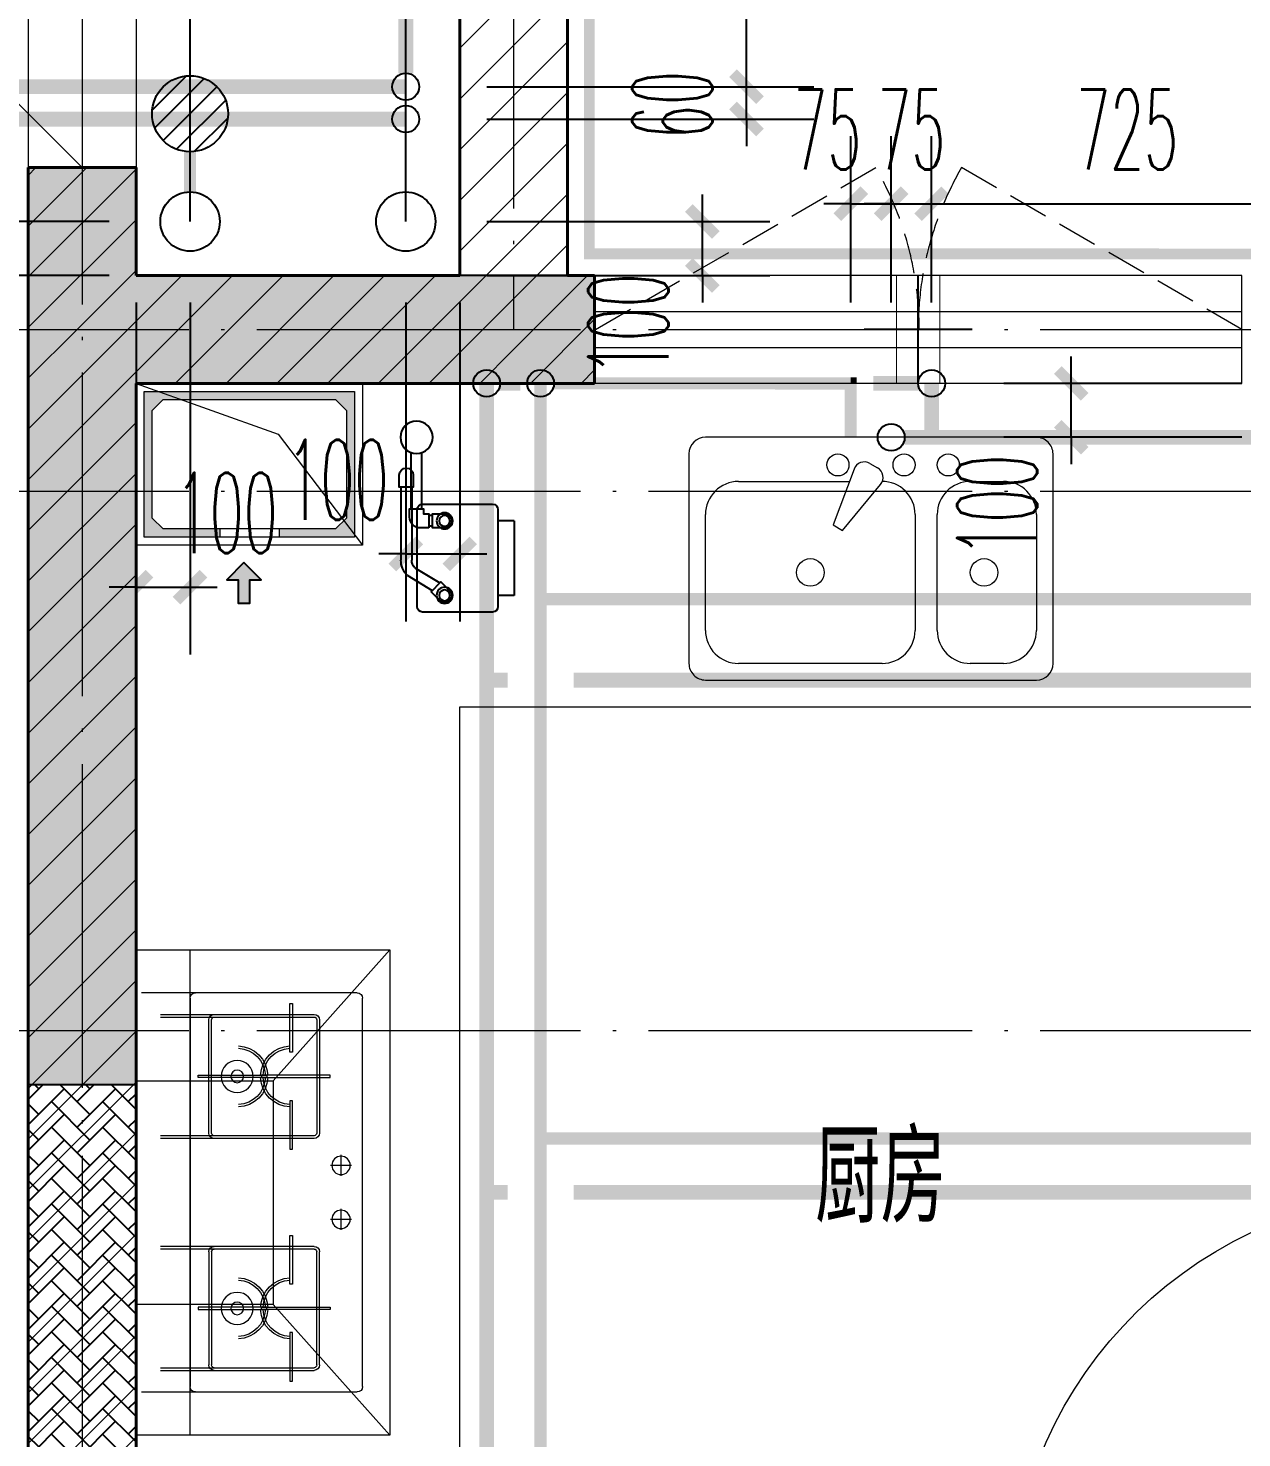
# Model space of a CAD drawing. Extents: x 27938 to 650306, y -92720 to 1524912.
# Drawn here: x 287117 to 289367, y 112251 to 114864 of the extents above; entities that cross this region are included whole.
import ezdxf

# ---------------------------------------------------------------- set-up
doc = ezdxf.new("R2010")
doc.units = 0
doc.header["$LTSCALE"] = 1000
doc.header["$MEASUREMENT"] = 0
doc.linetypes.add('DASH', pattern=[0.35, 0.25, -0.1])
doc.linetypes.add('DOTE', pattern=[2.4200000000000004, 2, -0.2, 0.02, -0.2])
for name, color, linetype in [('AH-FURNITURE', 1, 'Continuous'), ('COLUMN', 9, 'Continuous'), ('DIM_不分区消火栓', 3, 'Continuous'), ('DIM_管井排水', 3, 'Continuous'), ('EQUIP_地漏', 7, 'Continuous'), ('EQUIP_污水', 7, 'Continuous'), ('PIPE-热给水', 5, 'RJ1'), ('PIPE-管井排水', 210, 'GF'), ('PIPE-给水', 3, 'J1'), ('PIPE-餐饮排水', 41, 'P'), ('PUB_TEXT', 4, 'Continuous'), ('TWT_DIM', 3, 'Continuous'), ('VPIPE-不分区消火栓', 1, 'X'), ('VPIPE-热给水', 5, 'RJ1'), ('VPIPE-管井排水', 210, 'GF'), ('VPIPE-给水', 3, 'TG_J'), ('保温', 6, 'Continuous'), ('建筑-排气道', 9, 'Continuous'), ('机电标识类', 1, 'Continuous')]:
    doc.layers.add(name, color=color, linetype=linetype)
for name, color, linetype, lineweight in [('DOTE', 19, 'DOTE', 9), ('LVTRY', 1, 'Continuous', 13), ('PUB_HATCH', 8, 'Continuous', 9), ('WALL', 9, 'Continuous', 40), ('WINDOW', 8, 'Continuous', 15), ('平面-空调室内机', 176, 'Continuous', 9), ('空调', 76, 'Continuous', 13), ('立面-洞口示意', 152, 'Continuous', 13)]:
    doc.layers.add(name, color=color, linetype=linetype, lineweight=lineweight)
doc.styles.add('_TCH_DIM_T3', font='SIMPLEX.shx', dxfattribs={"width": 0.4941176470588236, "bigfont": 'GBCBIG.shx'})
doc.styles.add('DIM_FONT', font='SIMPLEX.shx', dxfattribs={"width": 0.56})
doc.styles.get("Standard").update_dxf_attribs({"font": 'gbenor.shx', "bigfont": 'gbcbig.shx'})
doc.styles.add('TG_LINETYPE', font='SIMPLEX', dxfattribs={"width": 0.8, "height": 3, "bigfont": 'HZTXT'})
doc.linetypes.add('GF', pattern='A,3,-0.2,["GF",Standard,S=0.25,R=0,X=-0.1,Y=-0.115],-0.35', length=3.55)
doc.linetypes.add('J1', pattern='A,3,-0.2,["J1",Standard,S=0.25,R=0,X=-0.1,Y=-0.115],-0.35', length=3.55)
doc.linetypes.add('P', pattern='A,3,-0.2,["P",Standard,S=0.25,R=0,X=-0.1,Y=-0.115],-0.2', length=3.4)
doc.linetypes.add('RJ1', pattern='A,3,-0.2,["RJ1",Standard,S=0.25,R=0,X=-0.1,Y=-0.115],-0.5', length=3.7)
doc.linetypes.add('TG_J', pattern='A,2,-0.22,["J",TG_LINETYPE,S=0.1,R=0,X=-0.18,Y=-0.15],0', length=2.22)
doc.linetypes.add('X', pattern='A,3,-0.2,["X",Standard,S=0.25,R=0,X=-0.1,Y=-0.115],-0.25', length=3.45)
doc.dimstyles.new('_TWT_ARCH&&50', dxfattribs={"dimtxt": 148.75, "dimasz": 50, "dimexe": 125, "dimexo": 150, "dimgap": 63.12500000000001, "dimtad": 1, "dimdec": 0, "dimzin": 0, "dimdsep": 46, "dimtxsty": '_TCH_DIM_T3', "dimblk": 'ARCHTICK', "dimcen": 0.09, "dimclrt": 7, "dimazin": 2, "dimtfac": 1, "dimtdec": 0, "dimtix": 1, "dimtmove": 2, "dimatfit": 3, "dimfxl": 1, "dimtolj": 1, "dimtzin": 0, "dimarcsym": 0})
pattern_1 = [(45, (0, 47.75), (-47.02260094890541, 47.02260094890542), [])]

# ---------------------------------------------------------------- blocks, each defined once
blk = doc.blocks.new('FGDGDRGSDGDG')
at = {"layer": 'DOTE', "linetype": 'DOTE', "ltscale": 0.3}
for p, q in [((505282.4698867749, 529998.4609255956), (505282.4698867745, 522348.4609178717)), ((506082.4698867662, 527998.4609255956), (506082.4698867661, 526448.4609255957)), ((488182.4698887547, 526448.4609255956), (546982.4698887588, 526448.4609255956)), ((488182.4698887547, 526148.4609255956), (546982.4698887588, 526148.4609255956)), ((488182.4698887547, 525148.4609178718), (546982.4698887588, 525148.4609178716))]:
    blk.add_line(p, q, dxfattribs=at)
blk = doc.blocks.new('rtyg7uyhg')
at = {"layer": 'LVTRY', "color": 0}
for p, q in [((194234.6213208837, 45488.79502889935), (193620.9849572473, 45488.79513816872)), ((193590.3031336021, 45458.1133254503), (193590.3030643982, 45069.47696181395)), ((194265.3030643982, 45069.47684161765), (194265.3031336021, 45458.113205254)), ((193896.3984467548, 45429.87059594441), (193857.5823896687, 45326.26016876537)), ((193925.7802168131, 45440.40881343969), (193940.0533153456, 45432.16822680717)), ((193682.3485790417, 45406.97694542356), (193887.8216881326, 45406.97690883528)), ((193875.2965560293, 45316.03289288385), (193945.6178257855, 45401.45376218002)), ((194111.8940335871, 45406.97686893496), (194173.2576699507, 45406.97685800815)), ((193620.9848935069, 45130.84059271414), (193620.9849317512, 45345.61331998683)), ((194009.6212953876, 45345.61325078298), (194009.6212571432, 45130.84052351015)), ((194050.5303480524, 45130.84051622554), (194050.5303862967, 45345.61324349836)), ((194234.6212953876, 45345.61321071758), (194234.6212571432, 45130.84048344476)), ((193857.5823896687, 45326.26016876537), (193875.2965560293, 45316.03289288385)), ((193948.2576098526, 45069.47689807355), (193682.3485189436, 45069.47694542356)), ((194173.2576098526, 45069.47685800816), (194111.893973489, 45069.47686893508)), ((193620.9848771165, 45038.79513816872), (194234.621240753, 45038.79502889935))]:
    blk.add_line(p, q, dxfattribs=at)
for centre, radius in [((193866.4394935961, 45437.65873082454), 20.45454545454545), ((193989.1667663234, 45437.6587089707), 20.45454545454545), ((194070.9849481416, 45437.65869440146), 20.45454545454545), ((193815.3030944472, 45238.22692174855), 25.56818181818182), ((194137.4621853563, 45238.2268643822), 25.56818181818182)]:
    blk.add_circle(centre, radius, dxfattribs=at)
for centre, radius, start, end in [((193620.9849517839, 45458.11331998683), 30.68181818181818, 89.99998979807194, 179.9999897972382), ((194234.6213154203, 45458.11321071746), 30.68181818181818, 359.9999897972382, 89.99998979807194), ((193915.5529409315, 45422.69466753349), 20.45454545454545, 59.99998980057491, 159.4623117970261), ((193929.8260394641, 45414.45408090108), 20.45454545454545, 320.5376677968172, 59.99998980057491), ((193682.3485681149, 45345.61330905991), 61.36363636363636, 89.99998979807194, 179.9999897972382), ((193948.2576590239, 45345.6132617099), 61.36363636363636, 359.9999897972382, 89.99998979807194), ((194111.8940226603, 45345.61323257144), 61.36363636363636, 89.99998979807194, 179.9999897972382), ((194173.2576590239, 45345.6132216445), 61.36363636363636, 359.9999897972382, 89.99998979807194), ((193682.3485298705, 45130.84058178721), 61.36363636363636, 179.9999897972382, 269.9999897980719), ((193948.2576207797, 45130.8405344372), 61.36363636363636, 269.9999897980719, 359.9999897972382), ((194111.893984416, 45130.84050529861), 61.36363636363636, 179.9999897972382, 269.9999897980719), ((194173.2576207797, 45130.84049437181), 61.36363636363636, 269.9999897980719, 359.9999897972382), ((193620.9848825799, 45069.47695635049), 30.68181818181818, 179.9999897972382, 269.9999897980719), ((194234.6212462163, 45069.47684708112), 30.68181818181818, 269.9999897980719, 359.9999897972382)]:
    blk.add_arc(centre, radius, start, end, dxfattribs=at)
at = {"layer": 'LVTRY', "color": 0, "style": 'DIM_FONT', "width": 0.8, "flags": 9}
for tag in ['XSIZE', 'YSIZE']:
    blk.add_attdef(tag, (193927.8031388824, 45487.7665121054), '', height=0.5, rotation=89.99998979807198, dxfattribs=at)
blk = doc.blocks.new('A$C60D053AF')
at = {"layer": 'AH-FURNITURE', "color": 0}
for p, q in [((192.50000075961, -70.99998518347275), (327.5735938884318, -70.99998518347275)), ((232.5000007597264, -89.99999966996256), (128.2842720070621, -89.99999966996256)), ((192.50000075961, -90.99998518347275), (327.5735938884318, -90.99998518347275)), ((341.7157295121578, -96.85784955974668), (370.0190303710988, -143.1611504186876)), ((355.8578651358839, -82.71571393602062), (384.1611659948248, -129.0190147949615)), ((232.5000007597264, -109.9999996698461), (128.2842720075278, -109.9999996699626)), ((245.0000007597264, -129.4999851834727), (245.0000007597264, -122.4999996698461)), ((265.0000007597264, -129.4999851834727), (265.0000007597264, -122.4999996698461)), ((255.0000007597264, -280.9999851834727), (255.0000007597264, -250.9999851834727)), ((393.0000007597264, -280.9999851834727), (393.0000007597264, -250.9999851834727)), ((255.0000007597264, -280.9999851834727), (393.0000007597264, -280.9999851834727))]:
    blk.add_line(p, q, dxfattribs=at)
for points in [[(170.00000075961, -67.99998518347275, 1), (170.00000075961, -93.99998518358916), (192.50000075961, -93.99998518347275), (192.50000075961, -67.99998518347275)], [(234.0000007597264, -250.9999851834727), (414.0000007597264, -250.9999851834727, 0.4142135623730951), (424.0000007597264, -240.9999851834727), (424.0000007597264, -110.9999851834727, 0.4142135623730951), (414.0000007597264, -100.9999851834727), (234.0000007597264, -100.9999851834727, 0.4142135623730951), (224.0000007597264, -110.9999851834727), (224.0000007597264, -240.9999851834727, 0.4142135623730951)], [(268.0000007597264, -122.4999996698461), (268.0000007597264, -106.9999996698461, 0.4142135623724265), (248.0000007597264, -86.99999966984615), (232.5000007597264, -86.99999966984615), (232.50000075961, -112.9999996698461), (242.0000007597264, -112.9999996698461), (242.0000007597264, -122.4999996698461)], [(242.0000007597264, -151.9999851834727, 1), (268.0000007597264, -151.9999851834727), (268.0000007597264, -129.4999851834727), (242.0000007597264, -129.4999851834727)], [(383.8076126043452, -161.1923733388539, 1), (402.192388915224, -142.8075970279751), (386.2824863384012, -126.8976944513852), (367.8977100276388, -145.282470762264)]]:
    blk.add_lwpolyline(points, format="xyb", close=True, dxfattribs=at)
for centre, radius in [((100.0000007598428, -99.99999967066105), 30), ((255.0000007597264, -151.9999851834727), 15), ((255.0000007597264, -151.9999851834727), 10), ((393.0000007597264, -151.9999851834727), 15), ((393.0000007597264, -151.9999851834727), 10)]:
    blk.add_circle(centre, radius, dxfattribs=at)
for radius in [40, 20]:
    blk.add_arc((327.5735938884318, -110.9999851834727), radius, 45, 90, dxfattribs=at)
blk = doc.blocks.new('*U41')
h = blk.add_hatch(color=0)
h.set_gradient(color1=(0, 0, 255), rotation=180, tint=1)
h.paths.add_polyline_path([(3.524958103184869e-15, -2.819966482547906e-15), (-6.350000000000009, -6.349999999999992), (-6.350000000000001, -2.159000000000014), (-15, -2.158999999999999), (-14.99999999999999, 2.159000000000044), (-6.349999999999993, 2.159000000000029), (-6.349999999999985, 6.350000000000009)])
at = {"color": 0, "linetype": 'Continuous'}
blk.add_lwpolyline([(3.524958103184869e-15, -2.819966482547906e-15), (-6.350000000000009, -6.349999999999992), (-6.350000000000001, -2.159000000000014), (-15, -2.158999999999999), (-14.99999999999999, 2.159000000000044), (-6.349999999999993, 2.159000000000029), (-6.349999999999985, 6.350000000000009)], close=True, dxfattribs=at)
blk = doc.blocks.new('sgrsefv')
at = {"layer": 'PUB_HATCH'}
blk.add_hatch(color=0, dxfattribs=at).paths.add_polyline_path([(1112933.294422049, 840916.328306399), (1112933.294422049, 840646.328306399), (1113073.294422049, 840646.328306399), (1113073.294422049, 840661.328306399), (1112968.294422049, 840661.328306399), (1112948.294422049, 840681.328306399), (1112948.294422049, 840881.328306399), (1112968.294422049, 840901.328306399), (1113288.294422049, 840901.328306399), (1113308.294422049, 840881.328306399), (1113308.294422049, 840681.328306399), (1113288.294422049, 840661.328306399), (1113183.294422049, 840661.328306399), (1113183.294422049, 840646.328306399), (1113323.294422049, 840646.328306399), (1113323.294422049, 840916.328306399)])
at = {"layer": 'LVTRY', "color": 0}
for p, q in [((1113073.294422049, 840661.328306399), (1113073.294422049, 840646.328306399)), ((1113183.294422049, 840661.328306399), (1113183.294422049, 840646.328306399))]:
    blk.add_line(p, q, dxfattribs=at)
for points in [[(1112918.294422049, 840931.328306399), (1113338.294422049, 840931.328306399), (1113338.294422049, 840631.328306399), (1112918.294422049, 840631.328306399)], [(1112933.294422049, 840916.328306399), (1113323.294422049, 840916.328306399), (1113323.294422049, 840646.328306399), (1112933.294422049, 840646.328306399)], [(1113288.294422049, 840661.328306399), (1112968.294422049, 840661.328306399), (1112948.294422049, 840681.328306399), (1112948.294422049, 840881.328306399), (1112968.294422049, 840901.328306399), (1113288.294422049, 840901.328306399), (1113308.294422049, 840881.328306399), (1113308.294422049, 840681.328306399), (1113288.294422049, 840661.328306399)]]:
    blk.add_lwpolyline(points, close=True, dxfattribs=at)
at = {"layer": '立面-洞口示意', "color": 0}
blk.add_lwpolyline([(1112918.294422049, 840931.328306399), (1113181.846359163, 840837.3789231421), (1113338.294422049, 840631.328306399)], dxfattribs=at)
at = {"layer": '建筑-排气道', "color": 8, "xscale": -5, "yscale": 5, "zscale": 5, "rotation": 270}
blk.add_blockref('*U41', (1113118.391369574, 840599.0160356248), dxfattribs=at)
blk = doc.blocks.new('GDGDGDRGDG')
at = {"layer": 'LVTRY', "color": 0}
for p, q in [((502128.2005002745, 525055.5051710735), (501912.2603992091, 525298.4609044121)), ((502382.4698858317, 525298.4609044121), (501912.2603992091, 525298.4609044121)), ((501912.2603992091, 525298.4609044121), (501912.2603992091, 524398.4609044121)), ((502282.4698858315, 524398.4609044121), (502282.4698858315, 525298.4609044121)), ((501972.4698858317, 525218.4609044121), (502372.4698858317, 525218.4609044122)), ((501962.4698858317, 524488.4609044121), (501962.4698858317, 525208.4609044121)), ((502092.7198858312, 525198.4609044123), (502092.7198858312, 525108.4609044122)), ((502097.2198858312, 525198.4609044123), (502092.7198858312, 525198.4609044123)), ((502097.2198858312, 525108.4609044122), (502097.2198858312, 525198.4609044123)), ((502282.4698858315, 525208.4609044122), (502282.4698858312, 524488.4609044121)), ((502042.4698858317, 525168.4609044122), (502042.4698858317, 524958.4609044122)), ((502047.4698858317, 525168.4609044122), (502047.4698858317, 524958.4609044122)), ((502337.4698858317, 525178.4609044123), (502052.4698858317, 525178.4609044122)), ((502337.4698858317, 525173.4609044123), (502052.4698858317, 525173.4609044122)), ((502242.4698858315, 524958.4609044122), (502242.4698858315, 525168.4609044123)), ((502247.4698858315, 524958.4609044122), (502247.4698858315, 525168.4609044123)), ((502092.7198858312, 525108.4609044122), (502097.2198858312, 525108.4609044122)), ((502022.4698858319, 525065.7109044124), (502149.9698858319, 525065.7109044124)), ((502022.4698858319, 525061.2109044124), (502022.4698858319, 525065.7109044124)), ((502149.9698858319, 525061.2109044124), (502022.4698858319, 525061.2109044124)), ((502267.4698858312, 525065.7109044124), (502139.9698858312, 525065.7109044124)), ((502139.9698858312, 525065.7109044124), (502139.9698858312, 525061.2109044124)), ((502139.9698858312, 525061.2109044124), (502267.4698858312, 525061.2109044124)), ((502149.9698858319, 525065.7109044124), (502149.9698858319, 525061.2109044124)), ((502267.4698858312, 525061.2109044124), (502267.4698858312, 525065.7109044124)), ((502382.4698858317, 525055.5051710735), (502128.2005002745, 525055.5051710735)), ((502128.2005002745, 525055.5051710735), (502128.2005002745, 524640.4066281962)), ((502282.4698858315, 524640.4066281962), (502282.4698858315, 525055.5051710735)), ((502092.7198858312, 524928.4609044121), (502092.7198858312, 525018.4609044122)), ((502092.7198858312, 525018.4609044122), (502097.2198858312, 525018.4609044122)), ((502097.2198858312, 525018.4609044122), (502097.2198858312, 524928.4609044121)), ((502052.4698858317, 524953.4609044122), (502337.4698858317, 524953.4609044122)), ((502052.4698858317, 524948.4609044122), (502337.4698858317, 524948.4609044122)), ((502097.2198858312, 524928.4609044121), (502092.7198858312, 524928.4609044121)), ((502002.4698858317, 524879.064100799), (502002.4698858317, 524917.8577080265)), ((501983.0730822186, 524898.4609044121), (502021.8666894461, 524898.4609044121)), ((501983.0730822186, 524798.4609044121), (502021.8666894461, 524798.4609044121)), ((502002.4698858317, 524779.064100799), (502002.4698858317, 524817.8577080265)), ((502052.4698858317, 524748.4609044121), (502337.4698858317, 524748.4609044121)), ((502052.4698858317, 524743.4609044121), (502337.4698858317, 524743.4609044121)), ((502092.7198858312, 524768.4609044121), (502092.7198858312, 524678.4609044121)), ((502097.2198858312, 524768.4609044121), (502092.7198858312, 524768.4609044121)), ((502097.2198858312, 524678.4609044121), (502097.2198858312, 524768.4609044121)), ((502042.4698858317, 524528.4609044121), (502042.4698858317, 524738.4609044121)), ((502047.4698858317, 524528.4609044121), (502047.4698858317, 524738.4609044121)), ((502242.4698858315, 524738.4609044121), (502242.4698858315, 524528.460904412)), ((502247.4698858315, 524738.4609044121), (502247.4698858315, 524528.460904412)), ((502092.7198858312, 524678.4609044121), (502097.2198858312, 524678.4609044121)), ((501912.2603992091, 524398.4609044121), (502128.2005002745, 524640.4066281962)), ((502128.2005002745, 524640.4066281962), (502382.4698858317, 524640.4066281962)), ((502149.9698858319, 524635.7109044119), (502022.4698858319, 524635.7109044119)), ((502022.4698858319, 524635.7109044119), (502022.4698858319, 524631.2109044119)), ((502022.4698858319, 524631.2109044119), (502149.9698858319, 524631.2109044119)), ((502139.9698858312, 524631.2109044119), (502139.9698858312, 524635.7109044119)), ((502139.9698858312, 524635.7109044119), (502267.4698858312, 524635.7109044119)), ((502267.4698858312, 524631.2109044119), (502139.9698858312, 524631.2109044119)), ((502149.9698858319, 524631.2109044119), (502149.9698858319, 524635.7109044119)), ((502267.4698858312, 524635.7109044119), (502267.4698858312, 524631.2109044119)), ((502092.7198858312, 524498.4609044121), (502092.7198858312, 524588.4609044121)), ((502092.7198858312, 524588.4609044121), (502097.2198858312, 524588.4609044121)), ((502097.2198858312, 524588.4609044121), (502097.2198858312, 524498.4609044121)), ((502337.4698858317, 524523.460904412), (502052.4698858317, 524523.4609044121)), ((502337.4698858317, 524518.460904412), (502052.4698858317, 524518.4609044121)), ((502097.2198858312, 524498.4609044121), (502092.7198858312, 524498.4609044121)), ((502372.4698858315, 524478.4609044121), (501972.4698858317, 524478.4609044121)), ((501912.2603992091, 524398.4609044121), (502382.4698858317, 524398.4609044121))]:
    blk.add_line(p, q, dxfattribs=at)
blk.add_lwpolyline([(501782.4698858307, 523948.4609176648), (501782.4698858315, 525748.4608911595), (500082.3728921729, 525748.4610990545)], dxfattribs=at)
for centre, radius in [((502194.9698858317, 525063.4609044122), 29.7), ((502194.9698858317, 525063.4609044122), 11.7), ((502002.4698858317, 524898.4609044121), 16.99680361435897), ((502002.4698858317, 524798.4609044121), 16.99680361435897), ((502194.9698858317, 524633.4609044121), 29.7), ((502194.9698858317, 524633.4609044121), 11.7)]:
    blk.add_circle(centre, radius, dxfattribs=at)
for centre, radius, start, end in [((501972.4698858317, 525208.4609044121), 10, 90, 180), ((502272.4698858315, 525208.4609044122), 10, 0, 90), ((502052.4698858317, 525168.4609044122), 10, 90, 180), ((502052.4698858317, 525168.4609044122), 5, 90, 180), ((502237.4698858315, 525168.4609044123), 10, 0, 90), ((502237.4698858315, 525168.4609044123), 5, 0, 90), ((502094.9698858315, 525063.4609044122), 56.7, 2.274239183980156, 87.72576081582116), ((502094.9698858315, 525063.4609044122), 52.2, 2.470411041434378, 87.52958895834998), ((502194.9698858317, 525063.4609044122), 56.7, 92.27423918417882, 177.7257608160198), ((502194.9698858317, 525063.4609044122), 52.2, 92.47041104165004, 177.5295889585656), ((502094.9698858315, 525063.4609044122), 56.7, 272.2742391841789, 357.7257608160198), ((502094.9698858315, 525063.4609044122), 52.2, 272.47041104165, 357.5295889585657), ((502194.9698858317, 525063.4609044122), 56.7, 182.2742391839801, 267.7257608158212), ((502194.9698858317, 525063.4609044122), 52.2, 182.4704110414343, 267.52958895835), ((502052.4698858317, 524958.4609044122), 10, 180, 270), ((502052.4698858317, 524958.4609044122), 5, 180, 270), ((502237.4698858315, 524958.4609044122), 5, 270, 0), ((502237.4698858315, 524958.4609044122), 10, 270, 0), ((502052.4698858317, 524738.4609044121), 10, 90, 180), ((502052.4698858317, 524738.4609044121), 5, 90, 180), ((502237.4698858315, 524738.4609044121), 10, 0, 90), ((502237.4698858315, 524738.4609044121), 5, 0, 90), ((502094.9698858315, 524633.4609044121), 56.7, 2.274239183980156, 87.72576081582116), ((502094.9698858315, 524633.4609044121), 52.2, 2.470411041434378, 87.52958895834998), ((502194.9698858317, 524633.4609044121), 56.7, 92.27423918417882, 177.7257608160198), ((502194.9698858317, 524633.4609044121), 52.2, 92.47041104165004, 177.5295889585656), ((502094.9698858315, 524633.4609044121), 56.7, 272.2742391841789, 357.7257608160198), ((502094.9698858315, 524633.4609044121), 52.2, 272.47041104165, 357.5295889585657), ((502194.9698858317, 524633.4609044121), 56.7, 182.2742391839801, 267.7257608158212), ((502194.9698858317, 524633.4609044121), 52.2, 182.4704110414343, 267.52958895835), ((502052.4698858317, 524528.4609044121), 10, 180, 270), ((502052.4698858317, 524528.4609044121), 5, 180, 270), ((502237.4698858315, 524528.460904412), 5, 270, 0), ((502237.4698858315, 524528.460904412), 10, 270, 0), ((501972.4698858317, 524488.4609044121), 10, 180, 270), ((502272.4698858312, 524488.4609044121), 10, 270, 0)]:
    blk.add_arc(centre, radius, start, end, dxfattribs=at)
at = {"color": 8, "xscale": -1}
for name, p in [('sgrsefv', (1615300.764307892, -314582.8679974646)), ('rtyg7uyhg', (694947.7729906696, 480759.6658345199))]:
    blk.add_blockref(name, p, dxfattribs=at)
at = {"color": 8, "rotation": 270}
blk.add_blockref('A$C60D053AF', (501962.4698858433, 526348.4603089065), dxfattribs=at)
blk = doc.blocks.new('gdfgdgdgr')
at = {"layer": 'PUB_HATCH'}
blk.add_hatch(color=256, dxfattribs=at).paths.add_polyline_path([(493327.4844093618, 530413.8533123683), (493327.4844093619, 530613.8533123472), (492477.4843905412, 530613.8533124247), (492477.4843909444, 530813.854846489), (492277.4843912885, 530813.854846489), (492277.4843915366, 529113.8025283008), (492477.4843912121, 529113.8025283007), (492477.4843912247, 530413.8533124247)])
at = {"layer": 'COLUMN', "color": 8}
for p, q in [((492477.4843909444, 530813.854846489), (492277.4843912885, 530813.854846489)), ((492277.4843912885, 530813.854846489), (492277.4843915366, 529113.8025283008)), ((492477.4843905412, 530613.8533124247), (492477.4843909444, 530813.854846489)), ((493327.4844093619, 530613.8533123472), (492477.4843905412, 530613.8533124247)), ((493327.4844093618, 530413.8533123683), (493327.4844093619, 530613.8533123472)), ((492477.4843912121, 529113.8025283007), (492477.4843912247, 530413.8533124247)), ((492477.4843912247, 530413.8533124247), (493327.4844093618, 530413.8533123683)), ((492277.4843915366, 529113.8025283008), (492477.4843912121, 529113.8025283007))]:
    blk.add_line(p, q, dxfattribs=at)
blk = doc.blocks.new('dongkong')
at = {"color": 0}
blk.add_wipeout([(-603756.0415179721, 210770.96306340612), (-603756.0415180603, 210570.80961624245), (-603836.0415181214, 210570.80961593534), (-603836.0415181519, 210770.96306307407)], dxfattribs=at)
at = {"layer": '机电标识类', "color": 0, "linetype": 'DASH', "ltscale": 400}
for p, q in [((-603796.0415180789, 210770.9630630909), (-603796.0415180789, 210570.8096162414)), ((-603896.0415180789, 210670.6929921169), (-603696.0415180789, 210670.6929921169))]:
    blk.add_line(p, q, dxfattribs=at)
at = {"layer": '空调', "color": 0, "linetype": 'DASH', "const_width": 2}
blk.add_lwpolyline([(-603756.0415180789, 210770.9630630909), (-603756.0415180789, 210570.8096162414), (-603836.0415180789, 210570.8096162414), (-603836.0415180789, 210770.9630630909)], close=True, dxfattribs=at)
blk = doc.blocks.new('A$C263B1184')
at = {"layer": '保温', "linetype": 'ByBlock', "ltscale": 10}
h = blk.add_hatch(dxfattribs=at)
h.set_pattern_fill('AR-HBONE', color=251, scale=55)
h.set_pattern_definition([(45, (-503782.4698887531, -516048.4609178798), (0, 47.41575231924514), [100.584, -33.528]), (135, (-503758.7620287531, -516024.7530578797), (3.05311331771918e-15, 47.41575231924513), [100.584, -33.528])])
h.paths.add_polyline_path([(1399.901053234527, 8299.999897828966), (1399.901094640838, 8999.999290105829), (1599.901078331633, 8999.999486750748), (1599.901036925323, 8300.00009447377)])
blk = doc.blocks.new('_ArchTick')
at = {"color": 0, "linetype": 'ByBlock', "const_width": 0.4}
blk.add_lwpolyline([(-0.5, -0.5), (0.5, 0.5)], dxfattribs=at)
blk = doc.blocks.new('*D260')
at = {"layer": 'Defpoints', "color": 0}
for p in [(288716.5175154583, 114539.0118518767), (288641.5175154572, 114205.8514839431), (288716.5175154583, 114205.8514839431)]:
    blk.add_point(p, dxfattribs=at)
at = {"layer": 'TWT_DIM', "color": 0, "lineweight": -2}
for p, q in [((288641.5175154572, 114355.8514839431), (288641.5175154572, 114664.0118518767)), ((288716.5175154583, 114355.8514839431), (288716.5175154583, 114664.0118518767)), ((288641.5175154572, 114539.0118518767), (288591.5175154572, 114539.0118518767)), ((288641.5175154572, 114539.0118518767), (288716.5175154583, 114539.0118518767)), ((288716.5175154583, 114539.0118518767), (288766.5175154583, 114539.0118518767))]:
    blk.add_line(p, q, dxfattribs=at)
at = {"layer": 'TWT_DIM', "color": 0, "lineweight": -2, "xscale": 50, "yscale": 50, "zscale": 50}
blk.add_blockref('_ArchTick', (288641.5175154572, 114539.0118518767), dxfattribs=at)
at = {"layer": 'TWT_DIM', "color": 0, "lineweight": -2, "xscale": 50, "yscale": 50, "zscale": 50, "rotation": 180}
blk.add_blockref('_ArchTick', (288716.5175154583, 114539.0118518767), dxfattribs=at)
at = {"layer": 'TWT_DIM', "color": 7, "insert": (288598.0377383854, 114676.5118518767), "char_height": 148.75, "attachment_point": 5, "style": '_TCH_DIM_T3'}
blk.add_mtext('\\A1;75', dxfattribs=at)
blk = doc.blocks.new('*D261')
at = {"layer": 'Defpoints', "color": 0}
for p in [(288791.5175002927, 114539.0118518766), (288716.5175154583, 114205.8514839431), (288791.5175002927, 114205.8514839431)]:
    blk.add_point(p, dxfattribs=at)
at = {"layer": 'TWT_DIM', "color": 0, "lineweight": -2}
for p, q in [((288716.5175154583, 114355.8514839431), (288716.5175154583, 114664.0118518766)), ((288791.5175002927, 114355.8514839431), (288791.5175002927, 114664.0118518766)), ((288716.5175154583, 114539.0118518766), (288666.5175154583, 114539.0118518766)), ((288716.5175154583, 114539.0118518766), (288791.5175002927, 114539.0118518766)), ((288791.5175002927, 114539.0118518766), (288841.5175002927, 114539.0118518766))]:
    blk.add_line(p, q, dxfattribs=at)
at = {"layer": 'TWT_DIM', "color": 0, "lineweight": -2, "xscale": 50, "yscale": 50, "zscale": 50}
blk.add_blockref('_ArchTick', (288716.5175154583, 114539.0118518766), dxfattribs=at)
at = {"layer": 'TWT_DIM', "color": 0, "lineweight": -2, "xscale": 50, "yscale": 50, "zscale": 50, "rotation": 180}
blk.add_blockref('_ArchTick', (288791.5175002927, 114539.0118518766), dxfattribs=at)
at = {"layer": 'TWT_DIM', "color": 7, "insert": (288754.0175078755, 114676.5118518766), "char_height": 148.75, "attachment_point": 5, "style": '_TCH_DIM_T3'}
blk.add_mtext('\\A1;75', dxfattribs=at)
blk = doc.blocks.new('*D262')
at = {"layer": 'Defpoints', "color": 0}
for p in [(289516.5175154582, 114539.0118518765), (288791.5175002927, 114205.8514839431), (289516.5175154582, 114205.8514839428)]:
    blk.add_point(p, dxfattribs=at)
at = {"layer": 'TWT_DIM', "color": 0, "lineweight": -2}
for p, q in [((288791.5175002927, 114355.8514839431), (288791.5175002927, 114664.0118518765)), ((289516.5175154582, 114355.8514839428), (289516.5175154582, 114664.0118518765)), ((288791.5175002927, 114539.0118518765), (289516.5175154582, 114539.0118518765))]:
    blk.add_line(p, q, dxfattribs=at)
at = {"layer": 'TWT_DIM', "color": 0, "lineweight": -2, "xscale": 50, "yscale": 50, "zscale": 50, "rotation": 180}
blk.add_blockref('_ArchTick', (288791.5175002927, 114539.0118518765), dxfattribs=at)
at = {"layer": 'TWT_DIM', "color": 0, "lineweight": -2, "xscale": 50, "yscale": 50, "zscale": 50}
blk.add_blockref('_ArchTick', (289516.5175154582, 114539.0118518765), dxfattribs=at)
at = {"layer": 'TWT_DIM', "color": 7, "insert": (289154.0175078755, 114676.5118518765), "char_height": 148.75, "attachment_point": 5, "style": '_TCH_DIM_T3'}
blk.add_mtext('\\A1;725', dxfattribs=at)
blk = doc.blocks.new('*D331')
at = {"layer": 'Defpoints', "color": 0}
for p in [(287316.6750780416, 114505.8508748998), (287416.675077355, 114505.8508748988), (287416.675077355, 113828.1226785803)]:
    blk.add_point(p, dxfattribs=at)
at = {"layer": 'TWT_DIM', "color": 0, "lineweight": -2}
for p, q in [((287316.6750780416, 114355.8508748998), (287316.6750780416, 113703.1226785803)), ((287416.675077355, 114355.8508748988), (287416.675077355, 113703.1226785803)), ((287316.6750780416, 113828.1226785803), (287266.6750780416, 113828.1226785803)), ((287316.6750780416, 113828.1226785803), (287416.675077355, 113828.1226785803)), ((287416.675077355, 113828.1226785803), (287466.675077355, 113828.1226785803))]:
    blk.add_line(p, q, dxfattribs=at)
at = {"layer": 'TWT_DIM', "color": 0, "lineweight": -2, "xscale": 50, "yscale": 50, "zscale": 50}
blk.add_blockref('_ArchTick', (287316.6750780416, 113828.1226785803), dxfattribs=at)
at = {"layer": 'TWT_DIM', "color": 0, "lineweight": -2, "xscale": 50, "yscale": 50, "zscale": 50, "rotation": 180}
blk.add_blockref('_ArchTick', (287416.675077355, 113828.1226785803), dxfattribs=at)
at = {"layer": 'TWT_DIM', "color": 7, "insert": (287484.410513697, 113965.6226785785), "char_height": 148.75, "attachment_point": 5, "style": '_TCH_DIM_T3'}
blk.add_mtext('\\A1;100', dxfattribs=at)
blk = doc.blocks.new('*D332')
at = {"layer": 'Defpoints', "color": 0}
for p in [(287816.5787047344, 114505.850874844), (287916.5787047344, 114505.850874844), (287916.5787047344, 113889.5395145971)]:
    blk.add_point(p, dxfattribs=at)
at = {"layer": 'TWT_DIM', "color": 0, "lineweight": -2}
for p, q in [((287816.5787047344, 114355.850874844), (287816.5787047344, 113764.5395145971)), ((287916.5787047344, 114355.850874844), (287916.5787047344, 113764.5395145971)), ((287816.5787047344, 113889.5395145971), (287766.5787047344, 113889.5395145971)), ((287816.5787047344, 113889.5395145971), (287916.5787047344, 113889.5395145971)), ((287916.5787047344, 113889.5395145971), (287966.5787047344, 113889.5395145971))]:
    blk.add_line(p, q, dxfattribs=at)
at = {"layer": 'TWT_DIM', "color": 0, "lineweight": -2, "xscale": 50, "yscale": 50, "zscale": 50}
blk.add_blockref('_ArchTick', (287816.5787047344, 113889.5395145971), dxfattribs=at)
at = {"layer": 'TWT_DIM', "color": 0, "lineweight": -2, "xscale": 50, "yscale": 50, "zscale": 50, "rotation": 180}
blk.add_blockref('_ArchTick', (287916.5787047344, 113889.5395145971), dxfattribs=at)
at = {"layer": 'TWT_DIM', "color": 7, "insert": (287689.9623511043, 114027.0395145971), "char_height": 148.75, "attachment_point": 5, "style": '_TCH_DIM_T3'}
blk.add_mtext('\\A1;100', dxfattribs=at)
blk = doc.blocks.new('*D336')
at = {"layer": 'Defpoints', "color": 0}
for p in [(286737.6395305868, 114505.8508748988), (287416.675077355, 114505.8508748988), (287416.675077355, 114405.8514839472)]:
    blk.add_point(p, dxfattribs=at)
at = {"layer": 'TWT_DIM', "color": 0, "lineweight": -2}
for p, q in [((286737.6395305868, 114505.8508748988), (286737.6395305868, 114555.8508748988)), ((287266.675077355, 114505.8508748988), (286612.6395305868, 114505.8508748988)), ((286737.6395305868, 114405.8514839472), (286737.6395305868, 114505.8508748988)), ((287266.675077355, 114405.8514839472), (286612.6395305868, 114405.8514839472)), ((286737.6395305868, 114405.8514839472), (286737.6395305868, 114355.8514839472))]:
    blk.add_line(p, q, dxfattribs=at)
at = {"layer": 'TWT_DIM', "color": 0, "lineweight": -2, "xscale": 50, "yscale": 50, "zscale": 50}
for p, rotation in [((286737.6395305868, 114505.8508748988), 270), ((286737.6395305868, 114405.8514839472), 90)]:
    blk.add_blockref('_ArchTick', p, dxfattribs=dict(at, rotation=rotation))
at = {"layer": 'TWT_DIM', "color": 7, "insert": (286600.1395305868, 114632.4672285289), "char_height": 148.75, "attachment_point": 5, "rotation": 90, "style": '_TCH_DIM_T3'}
blk.add_mtext('\\A1;100', dxfattribs=at)
blk = doc.blocks.new('*D339')
at = {"layer": 'Defpoints', "color": 0}
for p in [(287816.5787047344, 115455.8514860139), (288448.3678339117, 115455.8514860139), (287816.5787047344, 114755.8514860139)]:
    blk.add_point(p, dxfattribs=at)
at = {"layer": 'TWT_DIM', "color": 0, "lineweight": -2}
for p, q in [((287966.5787047344, 115455.8514860139), (288573.3678339117, 115455.8514860139)), ((288448.3678339117, 114755.8514860139), (288448.3678339117, 115455.8514860139)), ((287966.5787047344, 114755.8514860139), (288573.3678339117, 114755.8514860139))]:
    blk.add_line(p, q, dxfattribs=at)
at = {"layer": 'TWT_DIM', "color": 0, "lineweight": -2, "xscale": 50, "yscale": 50, "zscale": 50}
for p, rotation in [((288448.3678339117, 115455.8514860139), 90), ((288448.3678339117, 114755.8514860139), 270)]:
    blk.add_blockref('_ArchTick', p, dxfattribs=dict(at, rotation=rotation))
at = {"layer": 'TWT_DIM', "color": 7, "insert": (288310.8678339117, 115105.851486014), "char_height": 148.75, "attachment_point": 5, "rotation": 90, "style": '_TCH_DIM_T3'}
blk.add_mtext('\\A1;700', dxfattribs=at)
blk = doc.blocks.new('*D340')
at = {"layer": 'Defpoints', "color": 0}
for p in [(287816.5787047344, 114755.8514860139), (288448.3678339117, 114755.8514860139), (287816.5787047344, 114695.8514860139)]:
    blk.add_point(p, dxfattribs=at)
at = {"layer": 'TWT_DIM', "color": 0, "lineweight": -2}
for p, q in [((288448.3678339117, 114755.8514860139), (288448.3678339117, 114805.8514860139)), ((287966.5787047344, 114755.8514860139), (288573.3678339117, 114755.8514860139)), ((288448.3678339117, 114695.8514860139), (288448.3678339117, 114755.8514860139)), ((287966.5787047344, 114695.8514860139), (288573.3678339117, 114695.8514860139)), ((288448.3678339117, 114695.8514860139), (288448.3678339117, 114645.8514860139))]:
    blk.add_line(p, q, dxfattribs=at)
at = {"layer": 'TWT_DIM', "color": 0, "lineweight": -2, "xscale": 50, "yscale": 50, "zscale": 50}
for p, rotation in [((288448.3678339117, 114755.8514860139), 270), ((288448.3678339117, 114695.8514860139), 90)]:
    blk.add_blockref('_ArchTick', p, dxfattribs=dict(at, rotation=rotation))
at = {"layer": 'TWT_DIM', "color": 7, "insert": (288310.8678339117, 114721.9210416705), "char_height": 148.75, "attachment_point": 5, "rotation": 90, "style": '_TCH_DIM_T3'}
blk.add_mtext('\\A1;60', dxfattribs=at)
blk = doc.blocks.new('*D341')
at = {"layer": 'Defpoints', "color": 0}
for p in [(287816.5787047344, 114505.850874844), (288366.5449400917, 114505.850874844), (287816.5787047253, 114405.8508748531)]:
    blk.add_point(p, dxfattribs=at)
at = {"layer": 'TWT_DIM', "color": 0, "lineweight": -2}
for p, q in [((288366.5449400917, 114505.850874844), (288366.5449400917, 114555.850874844)), ((287966.5787047344, 114505.850874844), (288491.5449400917, 114505.850874844)), ((288366.5449400917, 114405.8508748531), (288366.5449400917, 114505.850874844)), ((287966.5787047253, 114405.8508748531), (288491.5449400917, 114405.8508748531)), ((288366.5449400917, 114405.8508748531), (288366.5449400917, 114355.8508748531))]:
    blk.add_line(p, q, dxfattribs=at)
at = {"layer": 'TWT_DIM', "color": 0, "lineweight": -2, "xscale": 50, "yscale": 50, "zscale": 50}
for p, rotation in [((288366.5449400917, 114505.850874844), 270), ((288366.5449400917, 114405.8508748531), 90)]:
    blk.add_blockref('_ArchTick', p, dxfattribs=dict(at, rotation=rotation))
at = {"layer": 'TWT_DIM', "color": 7, "insert": (288229.0449401078, 114315.2514381708), "char_height": 148.75, "attachment_point": 5, "rotation": 90, "style": '_TCH_DIM_T3'}
blk.add_mtext('\\A1;100', dxfattribs=at)
blk = doc.blocks.new('*D446')
at = {"layer": 'Defpoints', "color": 0}
for p in [(289050.4349944101, 114205.8526666525), (289516.5177243165, 114205.8516932026), (289516.5175154583, 114105.8514839424)]:
    blk.add_point(p, dxfattribs=at)
at = {"layer": 'TWT_DIM', "color": 0, "lineweight": -2}
for p, q in [((289050.4349944101, 114205.8526666525), (289050.435098839, 114255.8526666523)), ((289366.5177243167, 114205.8520064892), (288925.4349944104, 114205.8529277246)), ((289050.434785552, 114105.8524573922), (289050.4349944101, 114205.8526666525)), ((289366.5175154586, 114105.851797229), (288925.4347855523, 114105.8527184644)), ((289050.434785552, 114105.8524573922), (289050.4346811231, 114055.8524573923))]:
    blk.add_line(p, q, dxfattribs=at)
at = {"layer": 'TWT_DIM', "color": 0, "lineweight": -2, "xscale": 50, "yscale": 50, "zscale": 50}
for p, rotation in [((289050.4349944101, 114205.8526666525), 269.9998803333351), ((289050.434785552, 114105.8524573922), 89.9998803333351)]:
    blk.add_blockref('_ArchTick', p, dxfattribs=dict(at, rotation=rotation))
at = {"layer": 'TWT_DIM', "color": 7, "insert": (288912.9345211042, 113979.2363909417), "char_height": 148.75, "attachment_point": 5, "rotation": 89.99988033333513, "style": '_TCH_DIM_T3'}
blk.add_mtext('\\A1;100', dxfattribs=at)
blk = doc.blocks.new('$TwtSys$00000147')
blk.add_circle((0, 0, 1e-08), 25)
blk = doc.blocks.new('$TwtSys$00000141')
for p, q in [((-141.2940945534228, 11.5081675418387), (-15.12463543624108, 137.6776266590259)), ((-141.2940945534228, 11.5081675418387), (-15.12463543624108, 137.6776266590259)), ((-130.8287533366456, -52.58172021128667), (52.58172021128667, 130.8287533366511)), ((-130.8287533366456, -52.58172021128667), (52.58172021128667, 130.8287533366511)), ((-99.70205614729821, -99.70205614730912), (99.70205614729821, 99.70205614729821)), ((-99.70205614729821, -99.70205614730367), (99.70205614729821, 99.70205614729821)), ((-48.53417053355224, -130.5918998453235), (131.3741195312687, 49.31639021949741)), ((-48.53417053355224, -130.5918998453235), (131.3741195312687, 49.31639021950286)), ((17.14666153208782, -138.38927842878), (138.3892210518698, -17.146718909009)), ((17.14666153208782, -138.38927842878), (138.3892210518698, -17.146718909009))]:
    blk.add_line(p, q)
blk.add_circle((0, 0), 141)
blk.add_circle((0, 0), 141)
blk = doc.blocks.new('$DorLib2D$00000116')
at = {"color": 0}
for p, q in [((-0.4999999999999929, 7.105427357601002e-15), (-0.146446609406766, 0.353553390593234)), ((0.5000000000000071, 7.105427357601002e-15), (0.1464466094067731, 0.353553390593234))]:
    blk.add_line(p, q, dxfattribs=at)
for centre, radius, start, end in [((-0.4999999999984652, 4.831690603168681e-13), 0.4999999999984674, 0, 45), ((0.4999999999977511, 9.059419880941277e-13), 0.4999999999976598, 135, 180)]:
    blk.add_arc(centre, radius, start, end, dxfattribs=at)
blk = doc.blocks.new('$WINLIB2D$00000001')
at = {"color": 0}
for points in [[(-0.4999999999999964, 0.5000000000000142), (-0.4999999999999964, -0.4999999999999858)], [(-0.4999999999999964, 0.5000000000000142), (0.5000000000000036, 0.5000000000000142)], [(0.5000000000000036, -0.4999999999999858), (0.5000000000000036, 0.5000000000000142)], [(0.5000000000000036, 0.1666666666666714), (-0.4999999999999964, 0.1666666666666714)], [(0.5000000000000036, -0.1666666666666572), (-0.4999999999999964, -0.1666666666666572)], [(-0.4999999999999964, -0.4999999999999858), (0.5000000000000036, -0.4999999999999858)]]:
    blk.add_lwpolyline(points, dxfattribs=at)
blk = doc.blocks.new('$DorLib2D$00000001')
for p, q in [((0.45, 0.9750000000000001), (0.5000000000000002, 0.9750000000000001)), ((0.45, 0), (0.45, 0.9750000000000001)), ((0.5, 0), (0.5, 0.9750000000000001)), ((0.5, 0), (0.45, 0))]:
    blk.add_line(p, q)
at = {"lineweight": 13}
blk.add_arc((0.475, 0), 0.975, 91.4692835813538, 180, dxfattribs=at)

msp = doc.modelspace()

# ---------------------------------------------------------------- hatches: boundary and pattern name
at = {"layer": 'PIPE-热给水'}
for points in [[(288641.5175154769, 114205.6980368941), (288641.5205055819, 114216.9480364983), (288652.7675154675, 114216.9450471706)], [(288641.5175154769, 114205.6980368941), (288652.7675154572, 114205.6980368957), (288652.7675154675, 114216.9450471706)]]:
    msp.add_hatch(color=256, dxfattribs=at).paths.add_polyline_path(points)
at = {"layer": 'PUB_HATCH'}
h = msp.add_hatch(dxfattribs=at)
h.set_pattern_fill('普通砖', color=256, scale=50, style=0)
h.set_pattern_definition(pattern_1)
h.paths.add_polyline_path([(288116.5787047325, 115955.8514860176), (287916.5787047344, 115755.8514860145), (287916.5787047344, 114405.8514839419), (288016.5787047332, 114339.1848172764), (288116.5787047325, 114405.8514839438)])
h = msp.add_hatch(dxfattribs=at)
h.set_pattern_fill('普通砖', color=256, scale=50, style=0)
h.set_pattern_definition(pattern_1)
h.paths.add_polyline_path([(287316.5787019628, 114405.851483942), (287316.5787020337, 114605.8524090375), (287116.5787020336, 114605.8524091076), (287116.5787019272, 114305.8514839784), (287249.9120352609, 114305.8514839549)])
h = msp.add_hatch(dxfattribs=at)
h.set_pattern_fill('普通砖', color=256, scale=50, style=0)
h.set_pattern_definition(pattern_1)
h.paths.add_polyline_path([(287249.9120352609, 114305.8514839549), (287316.5787018928, 114205.8514839444), (288016.5787047326, 114205.8514839433), (288016.5787047332, 114339.1848172764), (287916.5787047344, 114405.8514839419), (287316.5787019628, 114405.851483942)])
h = msp.add_hatch(dxfattribs=at)
h.set_pattern_fill('普通砖', color=256, scale=50, style=0)
h.set_pattern_definition(pattern_1)
h.paths.add_polyline_path([(288016.5787047326, 114205.8514839433), (288166.5787234974, 114205.8514839439), (288166.5787234974, 114405.8514839449), (288116.5787047325, 114405.8514839438), (288016.5787047332, 114339.1848172764)])
h = msp.add_hatch(dxfattribs=at)
h.set_pattern_fill('普通砖', color=256, scale=50, style=0)
h.set_pattern_definition(pattern_1)
h.paths.add_polyline_path([(287249.9120352609, 114305.8514839549), (287116.5787019272, 114305.8514839784), (287116.5787010159, 111705.8514837754), (287249.9120343491, 111705.8514837518), (287316.5787010516, 111805.8514837402), (287316.5787018928, 114205.8514839444)])

# ---------------------------------------------------------------- linework, layer by layer
at = {"layer": 'DIM_不分区消火栓'}
msp.add_line((287816.5787047344, 114505.850874844), (287816.5787047344, 116408.0820785191), dxfattribs=at)
at = {"layer": 'DIM_管井排水'}
msp.add_line((287416.675077355, 114505.8508748988), (287416.5787021348, 114999.3478375392), dxfattribs=at)
at = {"layer": 'PIPE-热给水', "ltscale": 0.5, "const_width": 22.5}
for points in [[(288066.4823511463, 113805.8514841239), (288066.4823509022, 114205.8508748489)], [(288091.4823500192, 114205.8442301271), (288641.5175154571, 114205.6980368957)], [(288641.5175154572, 114105.8514839428), (288641.5175154572, 114205.6980368957)], [(288066.4823511463, 113805.8514841239), (289616.5787026208, 113805.851482818)], [(288066.4823519529, 112805.8514837803), (288066.4823511463, 113805.8514841239)], [(288066.4823530822, 111405.8514817384), (288066.4823519529, 112805.8514837803)], [(292716.5787024725, 112805.8514837804), (288066.4823519529, 112805.8514837803)]]:
    msp.add_lwpolyline(points, dxfattribs=at)
at = {"layer": 'PIPE-管井排水', "ltscale": 0.5, "const_width": 22.5}
msp.add_lwpolyline([(287416.6497948768, 114635.3118105366), (287416.6643363831, 114560.85087385)], dxfattribs=at)
at = {"layer": 'PIPE-给水', "ltscale": 0.5, "const_width": 27.5}
for points in [[(287816.5787047344, 114960.7989557782), (287816.5787047344, 114780.8514860139)], [(287816.5787047344, 114755.8514860139), (286866.5787020844, 114755.851486259)], [(287816.5787047344, 114695.8514860139), (287016.5787020634, 114695.8514861891)], [(287966.4823508656, 114205.8508748423), (287966.4823508656, 113655.6978284468)], [(288028.9599030722, 114205.8514839433), (287991.4823508644, 114205.8511185702)], [(288005.2323512674, 113655.6978284468), (287966.4823508656, 113655.6978284468)], [(287966.4823508656, 113655.6978284468), (287966.4823508656, 112705.8514838744)], [(289616.5792744422, 113655.6978284468), (288127.7323512674, 113655.6978284468)], [(288005.2323520335, 112705.8514838743), (287966.4823508672, 112705.8514838751)], [(287966.4823508656, 112705.8514838744), (287966.4823508656, 111505.8514816822)], [(292616.5787024725, 112705.8514837804), (288127.7323520335, 112705.8514838718)]]:
    msp.add_lwpolyline(points, dxfattribs=at)
at = {"layer": 'PIPE-餐饮排水', "ltscale": 0.5, "const_width": 27.5}
msp.add_lwpolyline([(288741.5175154582, 114105.8514839425), (289461.5175154582, 114105.8514839424)], dxfattribs=at)
at = {"layer": 'VPIPE-不分区消火栓'}
msp.add_circle((287816.5787047344, 114505.850874844), 55, dxfattribs=at)
at = {"layer": 'VPIPE-热给水'}
msp.add_circle((288066.4823509022, 114205.8508748489), 25, dxfattribs=at)
at = {"layer": 'VPIPE-管井排水'}
msp.add_circle((287416.675077355, 114505.8508748988), 55, dxfattribs=at)
at = {"layer": 'VPIPE-给水'}
for centre in [(287816.5787047344, 114755.8514860139), (287816.5787047344, 114695.8514860139), (287966.4823508656, 114205.8514839433)]:
    msp.add_circle(centre, 25, dxfattribs=at)
at = {"layer": 'WALL', "color": 8}
for p, q in [((288116.5787047325, 115955.8514860176), (288116.5787047325, 114405.8514839438)), ((287916.5787047344, 115755.8514860145), (287916.5787047344, 114405.8514839419)), ((287316.5787020337, 114605.8524090375), (287116.5787020336, 114605.8524091076)), ((287116.5787020336, 114605.8524091076), (287116.5787019272, 114305.8514839784)), ((287316.5787019628, 114405.851483942), (287316.5787020337, 114605.8524090375)), ((287316.5787019628, 114405.851483942), (287916.5787047344, 114405.8514839419)), ((288166.5787234974, 114405.8514839449), (288116.5787047325, 114405.8514839438)), ((288166.5787234974, 114205.8514839439), (288166.5787234974, 114405.8514839449)), ((287116.5787019272, 114305.8514839784), (287116.5787010159, 111705.8514837754)), ((287316.5787018928, 114205.8514839444), (288016.5787047326, 114205.8514839433)), ((287316.5787018928, 114205.8514839444), (287316.5787010516, 111805.8514837402)), ((288016.5787047326, 114205.8514839433), (288166.5787234974, 114205.8514839439))]:
    msp.add_line(p, q, dxfattribs=at)
at = {"layer": 'WINDOW', "color": 8}
for p, q in [((287116.5787023127, 115405.8524091091), (287116.5787020323, 114605.8524091091)), ((287316.5787023127, 115405.852409039), (287316.5787020323, 114605.852409039))]:
    msp.add_line(p, q, dxfattribs=at)
at = {"layer": 'WINDOW', "color": 8, "linetype": 'DASH', "ltscale": 0.3}
for points in [[(288168.4319483784, 114305.8514839147), (288688.0473800786, 114605.8516780804, -0.1316523369510079), (288768.4319483288, 114305.8520062682)], [(289366.5787234454, 114305.8514839147), (288846.9632917451, 114605.8516780804, 0.1316523369510079), (288766.578723495, 114305.8520062682)]]:
    msp.add_lwpolyline(points, format="xyb", dxfattribs=at)

# ---------------------------------------------------------------- block references
msp.add_blockref('FGDGDRGSDGDG', (-218065.8911862843, -412142.609433928))
at = {"color": 8}
for name, p in [('gdfgdgdgr', (-205160.8093131861, -416208.002437526)), ('A$C263B1184', (285716.5787024679, 103905.8514839506))]:
    msp.add_blockref(name, p, dxfattribs=at)
at = {"color": 8, "xscale": -1}
msp.add_blockref('GDGDGDRGDG', (789699.0485912269, -412142.609433928), dxfattribs=at)
at = {"layer": 'EQUIP_地漏', "xscale": 0.5, "yscale": 0.5, "zscale": 0.5}
msp.add_blockref('$TwtSys$00000141', (287416.6360269038, 114705.8118091922), dxfattribs=at)
at = {"layer": 'EQUIP_污水', "rotation": 359.9999999999942}
msp.add_blockref('$TwtSys$00000147', (288716.5175154582, 114105.8514839425), dxfattribs=at)
at = {"layer": 'WINDOW', "color": 8, "yscale": -800}
for name, p, xscale, zscale, rotation in [('$DorLib2D$00000116', (287216.5787021725, 115005.852409074), -800, -800, 269.9999999799187), ('$DorLib2D$00000001', (289716.5787024723, 112305.8514844103), 800, 800, 270)]:
    msp.add_blockref(name, p, dxfattribs=dict(at, xscale=xscale, zscale=zscale, rotation=rotation))

# ---------------------------------------------------------------- texts
at = {"layer": 'PUB_TEXT', "color": 8}
msp.add_text('厨房', height=168.7943262411347, dxfattribs=at).set_placement((288575.3905659287, 112649.6186360202))

# ---------------------------------------------------------------- dimensions: what is measured, and where the dimension line sits
at = {"layer": 'TWT_DIM'}
dim = msp.add_aligned_dim(p1=(287816.5787047344, 114755.8514860139), p2=(287816.5787047344, 115455.8514860139), distance=-631.789129177283, dimstyle='_TWT_ARCH&&50', dxfattribs=at)
dim.commit()
dim.dimension.update_dxf_attribs({"geometry": '*D339', "text_midpoint": (288310.8678339117, 115105.851486014)})
for base, p1, p2, angle, picture, middle in [((288448.3678339117, 114755.8514860139), (287816.5787047344, 114695.8514860139), (287816.5787047344, 114755.8514860139), 90, '*D340', (288310.8678339117, 114721.9210416705)), ((286737.6395305868, 114505.8508748988), (287416.675077355, 114405.8514839472), (287416.675077355, 114505.8508748988), 90, '*D336', (286600.1395305868, 114632.4672285289)), ((288366.5449400917, 114505.850874844), (287816.5787047253, 114405.8508748531), (287816.5787047344, 114505.850874844), 89.99999999479732, '*D341', (288229.0449401078, 114315.2514381708)), ((287416.675077355, 113828.1226785803), (287316.6750780416, 114505.8508748998), (287416.675077355, 114505.8508748988), 359.9999999994247, '*D331', (287484.410513697, 113965.6226785785)), ((287916.5787047344, 113889.5395145971), (287816.5787047344, 114505.850874844), (287916.5787047344, 114505.850874844), 0, '*D332', (287689.9623511043, 114027.0395145971))]:
    dim = msp.add_linear_dim(base=base, p1=p1, p2=p2, angle=angle, dimstyle='_TWT_ARCH&&50', dxfattribs=at)
    dim.commit()
    dim.dimension.update_dxf_attribs({"geometry": picture, "text_midpoint": middle, "dimtype": 129})

# ---------------------------------------------------------------- next in the draw order: block references
at = {"layer": '平面-空调室内机', "color": 8, "ltscale": 0.3, "rotation": 180}
msp.add_blockref('dongkong', (-315029.4627964221, 324976.6611000322), dxfattribs=at)

# ---------------------------------------------------------------- next in the draw order: linework, layer by layer
at = {"color": 8, "linetype": 'DASH', "ltscale": 0.8, "const_width": 20}
msp.add_lwpolyline([(299516.7750646295, 113145.8514837447), (297856.8717380876, 113145.8514807148), (297856.8717381148, 114145.8514839212), (294576.7750646314, 114145.8514839212), (294576.7750646314, 113145.8501690921), (293056.7676378096, 113145.8501690921), (293056.5819508801, 114145.8514490484), (289856.8716751984, 114145.8514835125), (289856.8714012892, 114445.8514839222), (288156.7750668821, 114445.8514839401), (288156.775066915, 115995.8514859991), (283476.7750623489, 115995.851486038), (283476.7750623489, 114445.8514839577), (281776.6786914107, 114445.8514839218), (281776.6786914077, 114145.8512884743), (278576.7750218773, 114145.8356517053)], dxfattribs=at)
at = {"layer": 'PIPE-给水', "ltscale": 0.5, "const_width": 27.5}
for points in [[(288766.5175003285, 114205.8512962137), (288683.5913060978, 114205.8514839431)], [(288791.5175002926, 114205.8512395713), (288791.5174860788, 114105.8514908144)]]:
    msp.add_lwpolyline(points, dxfattribs=at)
at = {"layer": 'VPIPE-给水'}
msp.add_circle((288791.5175002926, 114205.8512395713), 25, dxfattribs=at)
at = {"layer": 'WINDOW', "color": 8, "linetype": 'DASH', "ltscale": 0.3}
for points in [[(288168.4319483784, 114305.8514839147), (288688.0473800786, 114605.8516780804, -0.1316523369510079), (288768.4319483288, 114305.8520062682)], [(289366.5787234454, 114305.8514839147), (288846.9632917451, 114605.8516780804, 0.1316523369510079), (288766.578723495, 114305.8520062682)]]:
    msp.add_lwpolyline(points, format="xyb", dxfattribs=at)

# ---------------------------------------------------------------- next in the draw order: block references
at = {"layer": 'WINDOW', "color": 8, "xscale": -1200, "yscale": -200, "zscale": -1200}
msp.add_blockref('$WINLIB2D$00000001', (288766.5787234958, 114305.8514839433), dxfattribs=at)

# ---------------------------------------------------------------- next in the draw order: dimensions: what is measured, and where the dimension line sits
at = {"layer": 'TWT_DIM'}
for base, p1, p2, angle, picture, middle in [((288716.5175154583, 114539.0118518767), (288641.5175154572, 114205.8514839431), (288716.5175154583, 114205.8514839431), 0, '*D260', (288598.0377383854, 114676.5118518767)), ((289050.4349944101, 114205.8526666525), (289516.5175154582, 114105.8514839424), (289516.5177243164, 114205.8516932026), 89.99988033333513, '*D446', (288912.9345211042, 113979.2363909417))]:
    dim = msp.add_linear_dim(base=base, p1=p1, p2=p2, angle=angle, dimstyle='_TWT_ARCH&&50', dxfattribs=at)
    dim.commit()
    dim.dimension.update_dxf_attribs({"geometry": picture, "text_midpoint": middle, "dimtype": 129})
for p1, p2, distance, picture, middle in [((288716.5175154583, 114205.8514839431), (288791.5175002927, 114205.8514839431), 333.16036793349485, '*D261', (288754.0175078755, 114676.5118518766)), ((288791.5175002927, 114205.8514839431), (289516.5175154582, 114205.8514839428), 333.1603679336986, '*D262', (289154.0175078755, 114676.5118518765))]:
    dim = msp.add_aligned_dim(p1=p1, p2=p2, distance=distance, dimstyle='_TWT_ARCH&&50', dxfattribs=at)
    dim.commit()
    dim.dimension.update_dxf_attribs({"geometry": picture, "text_midpoint": middle})

doc.saveas('drawing.dxf')
